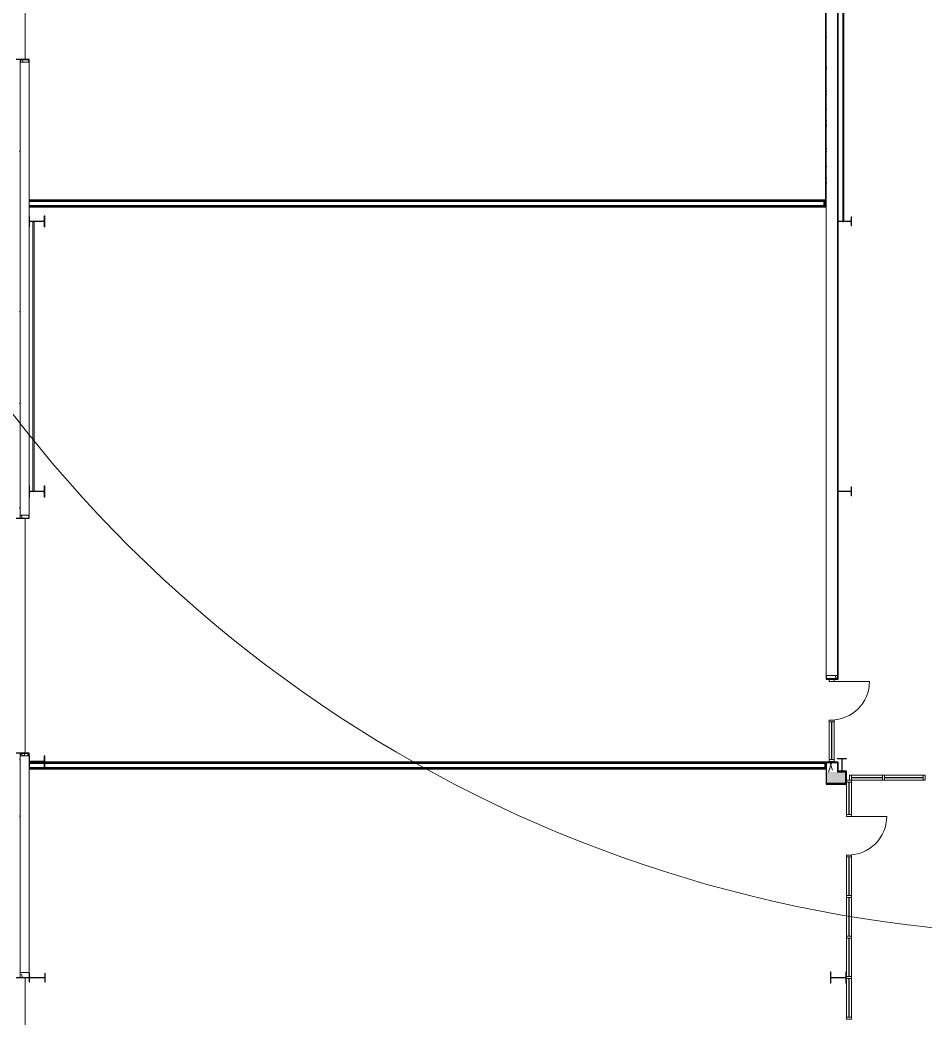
# Model space of a CAD drawing. Header units: inches. Extents: x 20001 to 27263, y -26025 to -18997.
# Drawn here: x 22062 to 22870, y -22579 to -21688 of the extents above; entities that cross this region are included whole.
import ezdxf

# ---------------------------------------------------------------- set-up
doc = ezdxf.new("R2010")
doc.units = ezdxf.units.IN
doc.header["$MEASUREMENT"] = 0
for name, color, linetype, lineweight in [('A-DOOR', 31, 'Continuous', 13), ('A-FLOR', 192, 'Continuous', 13), ('A-GLAZ-CURT', 52, 'Continuous', 13), ('A-GLAZ-CWMG', 51, 'Continuous', 13), ('A-WALL', 113, 'Continuous', 13), ('A-WALL-PATT', 111, 'Continuous', 25), ('G-ANNO-TEXT', 231, 'Continuous', 9), ('I-WALL', 2, 'Continuous', 13), ('L-SITE-WALL', 31, 'Continuous', 13), ('S-BEAM', 12, 'Continuous', 13), ('S-COLS', 52, 'Continuous', 13)]:
    doc.layers.add(name, color=color, linetype=linetype, lineweight=lineweight)
pattern_1 = [(45, (0, 0), (-25.342707, 25.342707), []), (45, (0, 38.4), (-25.342707, 25.342707), [])]
pattern_2 = [(161.57, (1.28, 1.28), (-10.24040374, -0.00056827), [0, -72.858, 8.09, 0]), (18.43, (-1.28, 1.28), (-10.24040374, 0.00056827), [0, -72.858, 8.09, 0]), (108.43, (1.28, 1.28), (5.1184649, -25.6019259), [24.282, -56.666]), (71.57, (-1.28, 1.28), (5.1184649, 25.6019259), [24.282, -56.666])]
pattern_3 = [(0, (0, 0), (40.96, 10.24), [3.379, -27.341, 3.379, -27.341, -163.84]), (0, (0, 0), (40.96, 10.24), [-61.44, 3.379, -58.061, 3.379, -27.341, -71.68]), (0, (0, 0), (40.96, 10.24), [-153.6, 3.379, -17.101, 3.379, -47.821]), (120, (15.36, 5.12), (-29.3481, 30.3524005), [3.379, -27.341, 3.379, -27.341, -163.84]), (120, (15.36, 5.12), (-29.3481, 30.3524005), [-61.44, 3.379, -58.061, 3.379, -27.341, -71.68]), (120, (15.36, 5.12), (-29.3481, 30.3524005), [-153.6, 3.379, -17.101, 3.379, -47.821]), (240, (20.48, 25.6), (-11.6119, -40.5924005), [3.379, -27.341, 3.379, -27.341, -163.84]), (240, (20.48, 25.6), (-11.6119, -40.5924005), [-61.44, 3.379, -58.061, 3.379, -27.341, -71.68]), (240, (20.48, 25.6), (-11.6119, -40.5924005), [-153.6, 3.379, -17.101, 3.379, -47.821])]
pattern_4 = [(0, (0, 0), (81.92, 20.48), [3.379, -58.061, 3.379, -58.061, -327.68]), (0, (0, 0), (81.92, 20.48), [-122.88, 3.379, -119.501, 3.379, -58.061, -143.36]), (0, (0, 0), (81.92, 20.48), [-307.2, 3.379, -37.581, 3.379, -99.021]), (120, (30.72, 10.24), (-58.6962, 60.704801), [3.379, -58.061, 3.379, -58.061, -327.68]), (120, (30.72, 10.24), (-58.6962, 60.704801), [-122.88, 3.379, -119.501, 3.379, -58.061, -143.36]), (120, (30.72, 10.24), (-58.6962, 60.704801), [-307.2, 3.379, -37.581, 3.379, -99.021]), (240, (40.96, 51.2), (-23.2238, -81.184801), [3.379, -58.061, 3.379, -58.061, -327.68]), (240, (40.96, 51.2), (-23.2238, -81.184801), [-122.88, 3.379, -119.501, 3.379, -58.061, -143.36]), (240, (40.96, 51.2), (-23.2238, -81.184801), [-307.2, 3.379, -37.581, 3.379, -99.021])]

# ---------------------------------------------------------------- blocks, each defined once
blk = doc.blocks.new('Struct_Xcel_Sports Complex_rvt-1-Site Plan - Phase 1')
at = {"layer": 'A-FLOR', "color": 7}
for p, q in [((22066.14, -21722.93), (22066.14, -21649.18)), ((22066.14, -22342.74), (22066.14, -22132.8)), ((22066.14, -22613.05), (22066.14, -22542.93))]:
    blk.add_line(p, q, dxfattribs=at)
at = {"layer": 'L-SITE-WALL', "color": 7}
for p, q in [((22066.14, -21649.18), (22066.14, -21722.93)), ((22066.14, -22132.8), (22066.14, -22342.74)), ((22066.14, -22542.93), (22066.14, -22613.05))]:
    blk.add_line(p, q, dxfattribs=at)
blk = doc.blocks.new('Girt_C - 8_D-1836742-Site Plan - Phase 1')
at = {"layer": 'S-BEAM'}
for p, q in [((22061.64, -22345.08), (22061.64, -22538.55)), ((22061.64, -22345.08), (22061.83, -22345.08)), ((22061.83, -22345.08), (22069.45, -22345.08)), ((22069.45, -22345.08), (22069.64, -22345.08)), ((22069.64, -22538.55), (22069.64, -22345.08)), ((22061.83, -22538.55), (22061.64, -22538.55)), ((22069.45, -22538.55), (22061.83, -22538.55)), ((22069.64, -22538.55), (22069.45, -22538.55))]:
    blk.add_line(p, q, dxfattribs=at)
blk = doc.blocks.new('W-Wide Flange-Column - B4_F-1389255-Site Plan - Phase 1')
at = {"layer": 'S-COLS', "lineweight": 9}
h = blk.add_hatch(dxfattribs=at)
h.set_pattern_fill('FP_14', color=256, style=0, pattern_type=2)
h.set_pattern_definition([(135, (-22543.053, -22076.89), (-25.342707, -25.342707), []), (135, (-22581.453, -22076.89), (-25.342707, -25.342707), [])])
h.paths.add_polyline_path([(4, 6.82), (4, 7.25), (-4, 7.25), (-4, 6.82), (-0.84, 6.82), (-0.35, 6.61), (-0.14, 6.12), (-0.14, -6.12), (-0.35, -6.61), (-0.84, -6.82), (-4, -6.82), (-4, -7.25), (4, -7.25), (4, -6.82), (0.84, -6.82), (0.35, -6.61), (0.14, -6.12), (0.14, 6.12), (0.35, 6.61), (0.84, 6.82)], flags=0)
at = {"layer": 'S-COLS', "lineweight": 15}
for p, q in [((4, 7.25), (-4, 7.25)), ((-4, 7.25), (-4, 6.82)), ((-4, 6.82), (-0.84, 6.82)), ((-0.14, 6.12), (-0.14, -6.12)), ((0.14, -6.12), (0.14, 6.12)), ((0.84, 6.82), (4, 6.82)), ((4, 6.82), (4, 7.25)), ((-0.84, -6.82), (-4, -6.82)), ((-4, -6.82), (-4, -7.25)), ((-4, -7.25), (4, -7.25)), ((4, -6.82), (0.84, -6.82)), ((4, -7.25), (4, -6.82))]:
    blk.add_line(p, q, dxfattribs=at)
for centre, start, end in [((-0.84, 6.12), 0, 90), ((0.84, 6.12), 90, 180), ((-0.84, -6.12), 270, 0), ((0.84, -6.12), 180, 270)]:
    blk.add_arc(centre, 0.691, start, end, dxfattribs=at)
blk = doc.blocks.new('Girt_C - 10_D-1835924-Site Plan - Phase 1')
at = {"layer": 'S-BEAM'}
for p, q in [((22781.39, -21606.69), (22781.39, -22273.16)), ((22781.39, -21606.69), (22781.58, -21606.69)), ((22781.58, -21606.69), (22791.2, -21606.69)), ((22791.2, -21606.69), (22791.39, -21606.69)), ((22791.39, -22273.16), (22791.39, -21606.69)), ((22781.58, -22273.16), (22781.39, -22273.16)), ((22791.2, -22273.16), (22781.58, -22273.16)), ((22791.39, -22273.16), (22791.2, -22273.16))]:
    blk.add_line(p, q, dxfattribs=at)
blk = doc.blocks.new('System Panel - Interior Glazing-1220293-Site Plan - Phase 1')
at = {"layer": 'A-GLAZ-CURT', "lineweight": 9}
for p, q in [((17.21875, -0.5625), (-17.21875, -0.5625)), ((-17.21875, -0.5625), (-17.21875, -0.9375)), ((-17.21875, -0.9375), (17.21875, -0.9375)), ((17.21875, -0.9375), (17.21875, -0.5625))]:
    blk.add_line(p, q, dxfattribs=at)
blk = doc.blocks.new('System Panel - Interior Glazing-1316041-Site Plan - Phase 1')
at = {"layer": 'A-GLAZ-CURT', "lineweight": 9}
for p, q in [((13.84375, -0.5625), (-13.84375, -0.5625)), ((-13.84375, -0.5625), (-13.84375, -0.9375)), ((-13.84375, -0.9375), (13.84375, -0.9375)), ((13.84375, -0.9375), (13.84375, -0.5625))]:
    blk.add_line(p, q, dxfattribs=at)
blk = doc.blocks.new('Rectangular Mullion - Interior 1_75_ x 4_5_-1179494-Site Plan - Phase 1')
at = {"layer": 'A-GLAZ-CWMG'}
for p, q in [((24570.45, -22362.3), (24604.89, -22362.3)), ((24570.45, -22366.8), (24604.89, -22366.8))]:
    blk.add_line(p, q, dxfattribs=at)
blk = doc.blocks.new('Rectangular Mullion - Interior 1_75_ x 4_5_-1316040-Site Plan - Phase 1')
at = {"layer": 'A-GLAZ-CWMG'}
for p, q in [((22804.02, -22362.3), (22831.7, -22362.3)), ((22804.02, -22366.8), (22831.7, -22366.8))]:
    blk.add_line(p, q, dxfattribs=at)
blk = doc.blocks.new('Rectangular Mullion - Interior 1_75_ x 4_5_-1220297-Site Plan - Phase 1')
at = {"layer": 'A-GLAZ-CWMG'}
for p, q in [((-1.75, 3), (0, 3)), ((-1.75, -1.5), (-1.75, 3)), ((0, 3), (0, -1.5)), ((0, -1.5), (-1.75, -1.5))]:
    blk.add_line(p, q, dxfattribs=at)
blk = doc.blocks.new('Rectangular Mullion - Interior 1_75_ x 4_5_-1220290-Site Plan - Phase 1')
at = {"layer": 'A-GLAZ-CWMG'}
for p, q in [((-0.875, 3), (0.875, 3)), ((-0.875, -1.5), (-0.875, 3)), ((0.875, 3), (0.875, -1.5)), ((0.875, -1.5), (-0.875, -1.5))]:
    blk.add_line(p, q, dxfattribs=at)
blk = doc.blocks.new('System Panel - Interior Glazing-1220302-Site Plan - Phase 1')
at = {"layer": 'A-GLAZ-CURT', "lineweight": 9}
for p, q in [((16.71875, -0.5625), (-16.71875, -0.5625)), ((-16.71875, -0.5625), (-16.71875, -0.9375)), ((-16.71875, -0.9375), (16.71875, -0.9375)), ((16.71875, -0.9375), (16.71875, -0.5625))]:
    blk.add_line(p, q, dxfattribs=at)
blk = doc.blocks.new('Door_Single_Storefront - one-1371407-Site Plan - Phase 1')
at = {"layer": 'A-DOOR'}
blk.add_line((-17.21875, 34.4375), (-17.21875, 0), dxfattribs=at)
blk.add_arc((-17.21875, 0), 34.4375, 360, 90, dxfattribs=at)
blk = doc.blocks.new('Rectangular Mullion - Interior 1_75_ x 4_5_-1305250-Site Plan - Phase 1')
at = {"layer": 'A-GLAZ-CWMG'}
for p, q in [((22784.14, -22314.74), (22784.14, -22348.18)), ((22788.64, -22314.74), (22788.64, -22348.18))]:
    blk.add_line(p, q, dxfattribs=at)
blk = doc.blocks.new('Rectangular Mullion - Interior 1_75_ x 4_5_-1220298-Site Plan - Phase 1')
at = {"layer": 'A-GLAZ-CWMG'}
for p, q in [((0, 3), (-1.75, 3)), ((-1.75, 3), (-1.75, -1.5)), ((0, -1.5), (0, 3)), ((-1.75, -1.5), (0, -1.5))]:
    blk.add_line(p, q, dxfattribs=at)
blk = doc.blocks.new('System Panel - Interior Glazing-1316223-Site Plan - Phase 1')
at = {"layer": 'A-GLAZ-CURT', "lineweight": 9}
for p, q in [((14.4375, 0.9375), (-14.4375, 0.9375)), ((-14.4375, 0.9375), (-14.4375, 0.5625)), ((-14.4375, 0.5625), (14.4375, 0.5625)), ((14.4375, 0.5625), (14.4375, 0.9375))]:
    blk.add_line(p, q, dxfattribs=at)
blk = doc.blocks.new('Rectangular Mullion - Interior 1_75_ x 4_5_-1316220-Site Plan - Phase 1')
at = {"layer": 'A-GLAZ-CWMG'}
for p, q in [((22799.52, -22397.43), (22799.52, -22368.55)), ((22804.02, -22397.43), (22804.02, -22368.55))]:
    blk.add_line(p, q, dxfattribs=at)
blk = doc.blocks.new('Rectangular Mullion - Interior 1_75_ x 4_5_-1220308-Site Plan - Phase 1')
at = {"layer": 'A-GLAZ-CWMG'}
for p, q in [((0, 1.5), (-1.75, 1.5)), ((-1.75, 1.5), (-1.75, -3)), ((0, -3), (0, 1.5)), ((-1.75, -3), (0, -3))]:
    blk.add_line(p, q, dxfattribs=at)
blk = doc.blocks.new('Round Bar - 1_-1251515-Site Plan - Phase 1')
at = {"layer": 'S-BEAM'}
for p, q in [((22796.27, -21748.18), (22796.27, -21867.56)), ((22797.27, -21867.56), (22797.27, -21748.18))]:
    blk.add_line(p, q, dxfattribs=at)
for start_param, end_param in [(0, 3.141593), (3.141593, 6.283185)]:
    blk.add_ellipse((22796.77, -21867.56), major_axis=(0.5, 0), ratio=0.829527, start_param=start_param, end_param=end_param, dxfattribs=at)
blk = doc.blocks.new('Round Bar - 1_-1251605-Site Plan - Phase 1')
at = {"layer": 'S-BEAM'}
for p, q in [((22796.27, -21626.3), (22796.27, -21749.02)), ((22797.27, -21749.02), (22797.27, -21626.3))]:
    blk.add_line(p, q, dxfattribs=at)
for start_param, end_param in [(0, 3.141593), (3.141593, 6.283185)]:
    blk.add_ellipse((22796.77, -21626.3), major_axis=(0.5, 0), ratio=0.836579, start_param=start_param, end_param=end_param, dxfattribs=at)
blk = doc.blocks.new('Round Bar - 1_-1267021-Site Plan - Phase 1')
at = {"layer": 'S-BEAM'}
for p, q in [((22073.14, -21867.69), (22073.14, -21988.86)), ((22074.14, -21988.86), (22074.14, -21867.69))]:
    blk.add_line(p, q, dxfattribs=at)
for centre, start_param, end_param in [((22073.64, -21867.69), 0, 3.141593), ((22073.64, -21867.69), 3.141593, 6.283185), ((22073.64, -22108.84), 3.926991, 5.497787)]:
    blk.add_ellipse(centre, major_axis=(0.5, 0), ratio=0.507473, start_param=start_param, end_param=end_param, dxfattribs=at)
blk = doc.blocks.new('Round Bar - 1_-1267063-Site Plan - Phase 1')
at = {"layer": 'S-BEAM'}
for p, q in [((22073.14, -21987.63), (22073.14, -22108.8)), ((22074.14, -22108.8), (22074.14, -21987.63))]:
    blk.add_line(p, q, dxfattribs=at)
for start_param, end_param in [(0, 3.141593), (3.141593, 6.283185)]:
    blk.add_ellipse((22073.64, -22108.8), major_axis=(0.5, 0), ratio=0.507473, start_param=start_param, end_param=end_param, dxfattribs=at)
blk = doc.blocks.new('System Panel - Interior Glazing-1220306-Site Plan - Phase 1')
at = {"layer": 'A-GLAZ-CURT', "lineweight": 9}
for p, q in [((17.21875, 0.9375), (-17.21875, 0.9375)), ((-17.21875, 0.9375), (-17.21875, 0.5625)), ((-17.21875, 0.5625), (17.21875, 0.5625)), ((17.21875, 0.5625), (17.21875, 0.9375))]:
    blk.add_line(p, q, dxfattribs=at)
blk = doc.blocks.new('Rectangular Mullion - Interior 1_75_ x 4_5_-1314717-Site Plan - Phase 1')
at = {"layer": 'A-GLAZ-CWMG'}
for p, q in [((22799.52, -22542.18), (22799.52, -22507.74)), ((22804.02, -22542.18), (22804.02, -22507.74))]:
    blk.add_line(p, q, dxfattribs=at)
blk = doc.blocks.new('Rectangular Mullion - Interior 1_75_ x 4_5_-1314720-Site Plan - Phase 1')
at = {"layer": 'A-GLAZ-CWMG'}
for p, q in [((-0.875, 1.5), (0.875, 1.5)), ((-0.875, -3), (-0.875, 1.5)), ((0.875, 1.5), (0.875, -3)), ((0.875, -3), (-0.875, -3))]:
    blk.add_line(p, q, dxfattribs=at)
blk = doc.blocks.new('Door_Single_Storefront - one-1371409-Site Plan - Phase 1')
at = {"layer": 'A-DOOR'}
blk.add_line((-17.21875, 34.4375), (-17.21875, 0), dxfattribs=at)
blk.add_arc((-17.21875, 0), 34.4375, 360, 90, dxfattribs=at)
blk = doc.blocks.new('Rectangular Mullion - Interior 1_75_ x 4_5_-1315442-Site Plan - Phase 1')
at = {"layer": 'A-GLAZ-CWMG'}
for p, q in [((22799.52, -22469.8), (22799.52, -22435.37)), ((22804.02, -22469.8), (22804.02, -22435.37))]:
    blk.add_line(p, q, dxfattribs=at)
blk = doc.blocks.new('Girt_C - 8_D-1836715-Site Plan - Phase 1')
at = {"layer": 'S-BEAM'}
for p, q in [((22061.64, -21725.27), (22061.64, -22129.96)), ((22061.64, -21725.27), (22061.83, -21725.27)), ((22061.83, -21725.27), (22069.45, -21725.27)), ((22069.45, -21725.27), (22069.64, -21725.27)), ((22069.64, -22129.96), (22069.64, -21725.27)), ((22061.83, -22129.96), (22061.64, -22129.96)), ((22069.45, -22129.96), (22061.83, -22129.96)), ((22069.64, -22129.96), (22069.45, -22129.96))]:
    blk.add_line(p, q, dxfattribs=at)

msp = doc.modelspace()

# ---------------------------------------------------------------- hatches: boundary and pattern name
at = {"layer": 'A-WALL-PATT', "lineweight": 9}
h = msp.add_hatch(dxfattribs=at)
h.set_pattern_fill('FP_10', color=256, style=0, pattern_type=2)
h.set_pattern_definition(pattern_2)
h.paths.add_polyline_path([(22781.3902, -21850.8028), (22781.4996, -21606.6928), (22791.3892, -21606.6928), (22791.2809, -21604.6698), (22781.3892, -21604.6698), (22781.3892, -21850.8028)], flags=0)
h = msp.add_hatch(dxfattribs=at)
h.set_pattern_fill('FP_12', color=256, style=0, pattern_type=2)
h.set_pattern_definition(pattern_3)
h.paths.add_polyline_path([(22061.1402, -22132.8028), (22061.6402, -22132.8028), (22061.6402, -21722.9278), (22061.1402, -21722.9278), (22061.1402, -22130.7021)], flags=0)
h = msp.add_hatch(dxfattribs=at)
h.set_pattern_fill('FP_10', color=256, style=0, pattern_type=2)
h.set_pattern_definition(pattern_2)
h.paths.add_polyline_path([(22069.6402, -22132.8028), (22069.5309, -22129.9628), (22061.6402, -22129.9628), (22061.6402, -22132.8028)], flags=0)
h.paths.add_polyline_path([(22061.6402, -21725.2678), (22069.6402, -21725.2678), (22069.5309, -21722.9278), (22061.6402, -21722.9278)], flags=0)
h = msp.add_hatch(dxfattribs=at)
h.set_pattern_fill('FP_9', color=256, style=0, pattern_type=2)
h.set_pattern_definition(pattern_4)
h.paths.add_polyline_path([(22780.0142, -21849.1778), (22780.6392, -21849.1778), (22780.6392, -21848.5528), (22069.6402, -21848.5528), (22069.6402, -21849.1778), (22779.2784, -21849.1778)], flags=0)
h = msp.add_hatch(dxfattribs=at)
h.set_pattern_fill('FP_9', color=256, style=0, pattern_type=2)
h.set_pattern_definition(pattern_4)
h.paths.add_polyline_path([(22752.5557, -21854.5528), (22780.6392, -21854.5528), (22780.6392, -21849.1778), (22780.0142, -21849.1778), (22780.0142, -21853.9278), (22069.6402, -21853.9278), (22069.6402, -21854.5528), (22645.6651, -21854.5528)], flags=0)
h = msp.add_hatch(dxfattribs=at)
h.set_pattern_fill('FP_9', color=256, style=0, pattern_type=2)
h.set_pattern_definition(pattern_4)
h.paths.add_polyline_path([(22779.3892, -21849.8028), (22780.0142, -21849.8028), (22780.0142, -21849.1778), (22069.6402, -21849.1778), (22069.6402, -21849.8028), (22779.2784, -21849.8028)], flags=0)
h = msp.add_hatch(dxfattribs=at)
h.set_pattern_fill('FP_9', color=256, style=0, pattern_type=2)
h.set_pattern_definition(pattern_4)
h.paths.add_polyline_path([(22752.5557, -21853.9278), (22780.0142, -21853.9278), (22780.0142, -21849.8028), (22779.3892, -21849.8028), (22779.2784, -21853.3028), (22069.6402, -21853.3028), (22069.6402, -21853.9278), (22645.6651, -21853.9278)], flags=0)
h = msp.add_hatch(dxfattribs=at)
h.set_pattern_fill('FP_10', color=256, style=0, pattern_type=2)
h.set_pattern_definition(pattern_2)
h.paths.add_polyline_path([(22791.3892, -22359.5528), (22791.3892, -22351.3028), (22781.3892, -22351.3028), (22781.3892, -22359.5528)], flags=0)
h.paths.add_polyline_path([(22781.4996, -22275.8028), (22791.3892, -22275.8028), (22791.2809, -22273.1628), (22781.3902, -22273.1628), (22781.484, -22275.8028)], flags=0)
h = msp.add_hatch(dxfattribs=at)
h.set_pattern_fill('FP_12', color=256, style=0, pattern_type=2)
h.set_pattern_definition(pattern_3)
h.paths.add_polyline_path([(22061.1402, -22542.9278), (22061.6402, -22542.9278), (22061.6402, -22342.7403), (22061.1402, -22342.7403), (22061.1402, -22538.5528)], flags=0)
h = msp.add_hatch(dxfattribs=at)
h.set_pattern_fill('FP_10', color=256, style=0, pattern_type=2)
h.set_pattern_definition(pattern_2)
h.paths.add_polyline_path([(22069.6145, -22542.9278), (22069.6402, -22542.9278), (22069.5309, -22538.5528), (22061.6402, -22538.5528), (22061.6402, -22542.9278), (22069.5465, -22542.9278)], flags=0)
h.paths.add_polyline_path([(22061.6402, -22345.0803), (22069.6402, -22345.0803), (22069.5309, -22342.7403), (22061.6402, -22342.7403)], flags=0)
h = msp.add_hatch(dxfattribs=at)
h.set_pattern_fill('FP_9', color=256, style=0, pattern_type=2)
h.set_pattern_definition(pattern_4)
h.paths.add_polyline_path([(22780.7642, -22351.1778), (22781.3892, -22351.1778), (22781.3892, -22350.5528), (22069.6402, -22350.5528), (22069.6402, -22351.1778), (22779.2784, -22351.1778)], flags=0)
h = msp.add_hatch(dxfattribs=at)
h.set_pattern_fill('FP_9', color=256, style=0, pattern_type=2)
h.set_pattern_definition(pattern_4)
h.paths.add_polyline_path([(22752.5557, -22356.5528), (22781.3892, -22356.5528), (22781.3892, -22351.1778), (22780.7642, -22351.1778), (22780.7642, -22355.9278), (22069.6402, -22355.9278), (22069.6402, -22356.5528), (22645.6651, -22356.5528)], flags=0)
h = msp.add_hatch(dxfattribs=at)
h.set_pattern_fill('FP_9', color=256, style=0, pattern_type=2)
h.set_pattern_definition(pattern_4)
h.paths.add_polyline_path([(22780.1392, -22351.8028), (22780.7642, -22351.8028), (22780.7642, -22351.1778), (22069.6402, -22351.1778), (22069.6402, -22351.8028), (22779.2784, -22351.8028)], flags=0)
h = msp.add_hatch(dxfattribs=at)
h.set_pattern_fill('FP_9', color=256, style=0, pattern_type=2)
h.set_pattern_definition(pattern_4)
h.paths.add_polyline_path([(22752.5557, -22355.9278), (22780.7642, -22355.9278), (22780.7642, -22351.8028), (22780.1392, -22351.8028), (22780.1392, -22355.3028), (22069.6402, -22355.3028), (22069.6402, -22355.9278), (22645.6651, -22355.9278)], flags=0)
h = msp.add_hatch(dxfattribs=at)
h.set_pattern_fill('FP_10', color=256, style=0, pattern_type=2)
h.set_pattern_definition(pattern_2)
h.paths.add_polyline_path([(25737.1252, -22369.5528), (25738.7652, -22369.4434), (25738.7652, -22359.5528), (25737.1252, -22359.6622), (25737.1252, -22369.5277)], flags=0)
h.paths.add_polyline_path([(25565.1552, -22369.5528), (25565.1552, -22359.5528), (25563.5152, -22359.6622), (25563.5152, -22369.5528)], flags=0)
h.paths.add_polyline_path([(25481.5152, -22369.5528), (25481.5152, -22359.5528), (25479.8752, -22359.6622), (25479.8752, -22369.5528)], flags=0)
h.paths.add_polyline_path([(25161.5152, -22369.5528), (25163.1552, -22369.4434), (25163.1552, -22359.5528), (25161.5152, -22359.6622), (25161.5152, -22369.5277)], flags=0)
h.paths.add_polyline_path([(25116.3752, -22369.5528), (25118.0152, -22369.4434), (25118.0152, -22359.5528), (25116.3752, -22359.6622), (25116.3752, -22369.5277)], flags=0)
h.paths.add_polyline_path([(24921.9052, -22369.5528), (24921.9052, -22359.5528), (24920.2652, -22359.6622), (24920.2652, -22369.5528)], flags=0)
h.paths.add_polyline_path([(24840.5002, -22369.5528), (24842.1402, -22369.4434), (24842.1402, -22359.5528), (24840.5002, -22359.6622), (24840.5002, -22369.5277)], flags=0)
h.paths.add_polyline_path([(24630.7652, -22369.5528), (24632.4052, -22369.4434), (24632.4052, -22359.5528), (24630.7652, -22359.6622), (24630.7652, -22369.5277)], flags=0)
h.paths.add_polyline_path([(22781.3892, -22369.5528), (22798.6402, -22369.5528), (22798.6402, -22359.5528), (22781.3892, -22359.5528)], flags=0)
at = {"layer": 'S-COLS', "lineweight": 9}
h = msp.add_hatch(dxfattribs=at)
h.set_pattern_fill('FP_8', color=256, style=0, pattern_type=2)
h.set_pattern_definition(pattern_1)
h.paths.add_polyline_path([(22061.6402, -21725.2678), (22061.916, -21725.1536), (22062.0302, -21724.8778), (22062.2911, -21723.2308), (22068.9894, -21723.2308), (22069.3645, -21725.1536), (22069.6402, -21725.2678), (22069.6402, -21722.9278), (22061.6402, -21722.9278)], flags=0)
h = msp.add_hatch(dxfattribs=at)
h.set_pattern_fill('FP_8', color=256, style=0, pattern_type=2)
h.set_pattern_definition(pattern_1)
h.paths.add_polyline_path([(22070.0738, -21872.5528), (22070.0738, -21868.3887), (22070.2763, -21867.8998), (22070.7652, -21867.6973), (22073.2867, -21867.6192), (22073.6402, -21867.4398), (22073.9938, -21867.6179), (22074.111, -21867.6973), (22082.5152, -21867.6973), (22083.0041, -21867.8998), (22083.2066, -21868.3887), (22083.2066, -21872.5528), (22083.6402, -21872.5528), (22083.6402, -21862.5528), (22083.2066, -21862.5528), (22083.2066, -21866.7169), (22083.0041, -21867.2058), (22082.5152, -21867.4083), (22070.7652, -21867.4083), (22070.2763, -21867.2058), (22070.0738, -21866.7169), (22070.0738, -21862.5528), (22069.6402, -21862.5528), (22069.6402, -21872.5528)], flags=0)
h = msp.add_hatch(dxfattribs=at)
h.set_pattern_fill('FP_8', color=256, style=0, pattern_type=2)
h.set_pattern_definition(pattern_1)
h.paths.add_polyline_path([(22791.3902, -21871.5528), (22791.8238, -21871.5528), (22791.8238, -21868.3887), (22792.0263, -21867.8998), (22792.5152, -21867.6973), (22796.2788, -21867.5875), (22796.0818, -21867.4083), (22792.5152, -21867.4083), (22792.0263, -21867.2058), (22791.8238, -21866.7169), (22791.8238, -21863.5528), (22791.3902, -21863.5528)], flags=0)
h.paths.add_polyline_path([(22803.7066, -21871.5528), (22804.1402, -21871.5528), (22804.1402, -21863.5528), (22803.7066, -21863.5528), (22803.7066, -21866.7169), (22803.5041, -21867.2058), (22803.0152, -21867.4083), (22797.2652, -21867.4871), (22797.2652, -21867.6973), (22803.0152, -21867.6973), (22803.5041, -21867.8998), (22803.7066, -21868.3887)], flags=0)
h = msp.add_hatch(dxfattribs=at)
h.set_pattern_fill('FP_8', color=256, style=0, pattern_type=2)
h.set_pattern_definition(pattern_1)
h.paths.add_polyline_path([(22804.1402, -22112.8028), (22804.1402, -22104.8028), (22803.7066, -22104.8028), (22803.7066, -22107.9669), (22803.5041, -22108.4558), (22803.0152, -22108.6583), (22792.5152, -22108.6583), (22792.0263, -22108.4558), (22791.8238, -22107.9669), (22791.8238, -22104.8028), (22791.3902, -22104.8028), (22791.3902, -22112.8028), (22791.8238, -22112.8028), (22791.8238, -22109.6387), (22792.0263, -22109.1498), (22792.5152, -22108.9473), (22803.0152, -22108.9473), (22803.5041, -22109.1498), (22803.7066, -22109.6387), (22803.7066, -22112.8028)], flags=0)
h = msp.add_hatch(dxfattribs=at)
h.set_pattern_fill('FP_8', color=256, style=0, pattern_type=2)
h.set_pattern_definition(pattern_1)
h.paths.add_polyline_path([(22061.6402, -22345.0803), (22061.916, -22344.9661), (22062.0302, -22344.6903), (22062.2911, -22343.0433), (22068.9894, -22343.0433), (22069.3645, -22344.9661), (22069.6402, -22345.0803), (22069.6402, -22342.7403), (22061.6402, -22342.7403)], flags=0)
h = msp.add_hatch(dxfattribs=at)
h.set_pattern_fill('FP_8', color=256, style=0, pattern_type=2)
h.set_pattern_definition(pattern_1)
h.paths.add_polyline_path([(22785.1402, -22548.0528), (22785.5738, -22548.0528), (22785.5738, -22543.8887), (22785.7763, -22543.3998), (22786.2652, -22543.1973), (22798.2652, -22543.1973), (22798.7541, -22543.3998), (22798.9566, -22543.8887), (22798.9566, -22548.0528), (22799.3902, -22548.0528), (22799.3902, -22538.0528), (22798.9566, -22538.0528), (22798.9566, -22542.2169), (22798.7541, -22542.7058), (22798.2652, -22542.9083), (22786.2652, -22542.9083), (22785.7763, -22542.7058), (22785.5738, -22542.2169), (22785.5738, -22538.0528), (22785.1402, -22538.0528)], flags=0)

# ---------------------------------------------------------------- linework, layer by layer
at = {"layer": 'A-WALL', "lineweight": 25}
for p, q in [((22069.6402, -21722.9278), (22058.3277, -21722.9278)), ((22069.6402, -21725.2678), (22069.6402, -21722.9278)), ((22069.6402, -22132.8028), (22069.6402, -22129.9628)), ((22058.3277, -22132.8028), (22069.6402, -22132.8028)), ((22069.6402, -22342.7403), (22058.3277, -22342.7403)), ((22069.6402, -22345.0803), (22069.6402, -22342.7403)), ((22069.6402, -22539.0528), (22069.6402, -22538.5528)), ((22058.3277, -22542.9278), (22069.6402, -22542.9278))]:
    msp.add_line(p, q, dxfattribs=at)
at = {"layer": 'A-WALL', "lineweight": 9}
for p, q in [((22061.6402, -21722.9278), (22061.6402, -21725.2678)), ((22069.6402, -21849.1778), (22780.0142, -21849.1778)), ((22069.6402, -21849.8028), (22779.3892, -21849.8028)), ((22069.6402, -21853.3028), (22779.3892, -21853.3028)), ((22779.3892, -21849.8028), (22779.3892, -21853.3028)), ((22780.0142, -21849.1778), (22780.0142, -21853.9278)), ((22069.6402, -21853.9278), (22780.0142, -21853.9278)), ((22061.6402, -22129.9628), (22061.6402, -22132.8028)), ((22781.3892, -22275.8028), (22791.3892, -22275.8028)), ((22791.3892, -22273.1628), (22791.3892, -22275.8028)), ((22061.6402, -22342.7403), (22061.6402, -22345.0803)), ((22069.6402, -22351.1778), (22780.7642, -22351.1778)), ((22069.6402, -22351.8028), (22780.1392, -22351.8028)), ((22780.1392, -22355.3028), (22780.1392, -22351.8028)), ((22780.7642, -22355.9278), (22780.7642, -22351.1778)), ((22791.3892, -22351.3028), (22781.3892, -22351.3028)), ((22791.3892, -22351.3028), (22791.3892, -22359.5528)), ((22069.6402, -22355.3028), (22780.1392, -22355.3028)), ((22069.6402, -22355.9278), (22780.7642, -22355.9278)), ((22791.3892, -22359.5528), (22798.6402, -22359.5528)), ((22798.6402, -22369.5528), (22798.6402, -22359.5528)), ((22781.3892, -22369.5528), (22798.6402, -22369.5528)), ((22061.6402, -22538.5528), (22061.6402, -22542.9278))]:
    msp.add_line(p, q, dxfattribs=at)
at = {"layer": 'G-ANNO-TEXT', "color": 137}
msp.add_arc((22998.6069, -21315.2042), 1189.4678, 207.3865736, 270, dxfattribs=at)
at = {"layer": 'I-WALL', "lineweight": 25}
for p, q in [((22780.6392, -21603.9198), (22780.6392, -21851.5528)), ((22792.1392, -22276.5528), (22792.1392, -21603.9198)), ((22780.6392, -21848.5528), (22069.6402, -21848.5528)), ((22780.6392, -21854.5528), (22780.6392, -21848.5528)), ((22780.6392, -21851.5528), (22781.3892, -21851.5528)), ((22792.1392, -21851.5528), (22791.3892, -21851.5528)), ((22069.6402, -21854.5528), (22780.6392, -21854.5528)), ((22781.3892, -22273.1628), (22781.3892, -22276.5528)), ((22781.3892, -22276.5528), (22792.1392, -22276.5528)), ((22792.1392, -22350.5528), (22069.6402, -22350.5528)), ((22781.3892, -22350.5528), (22781.3892, -22370.3028)), ((22781.3892, -22356.5528), (22781.3892, -22350.5528)), ((22792.1392, -22358.8028), (22792.1392, -22350.5528)), ((22069.6402, -22356.5528), (22781.3892, -22356.5528)), ((22799.3902, -22358.8028), (22792.1392, -22358.8028)), ((22799.3902, -22370.3028), (22799.3902, -22358.8028)), ((22781.3892, -22370.3028), (22799.3902, -22370.3028))]:
    msp.add_line(p, q, dxfattribs=at)
at = {"layer": 'S-COLS', "lineweight": 15}
for p, q in [((22069.6402, -21722.9278), (22061.6402, -21722.9278)), ((22061.6402, -21722.9278), (22061.6402, -21725.2678)), ((22062.0302, -21724.8778), (22062.2911, -21723.2308)), ((22062.2911, -21723.2308), (22068.9894, -21723.2308)), ((22068.9894, -21723.2308), (22069.2502, -21724.8778)), ((22069.6402, -21725.2678), (22069.6402, -21722.9278)), ((22070.0738, -21862.5528), (22069.6402, -21862.5528)), ((22070.0738, -21866.7169), (22070.0738, -21862.5528)), ((22083.6402, -21862.5528), (22083.2066, -21862.5528)), ((22083.2066, -21862.5528), (22083.2066, -21866.7169)), ((22083.6402, -21872.5528), (22083.6402, -21862.5528)), ((22070.0738, -21872.5528), (22070.0738, -21868.3887)), ((22082.5152, -21867.4083), (22070.7652, -21867.4083)), ((22070.7652, -21867.6973), (22073.1434, -21867.6973)), ((22073.9938, -21867.6973), (22082.5152, -21867.6973)), ((22083.2066, -21868.3887), (22083.2066, -21872.5528)), ((22791.8238, -21863.5528), (22791.3902, -21863.5528)), ((22791.3902, -21871.5528), (22791.8238, -21871.5528)), ((22791.8238, -21866.7169), (22791.8238, -21863.5528)), ((22791.8238, -21871.5528), (22791.8238, -21868.3887)), ((22796.2652, -21867.4083), (22792.5152, -21867.4083)), ((22792.5152, -21867.6973), (22796.3336, -21867.6973)), ((22797.1968, -21867.6973), (22803.0152, -21867.6973)), ((22803.0152, -21867.4083), (22797.2652, -21867.4083)), ((22804.1402, -21863.5528), (22803.7066, -21863.5528)), ((22803.7066, -21863.5528), (22803.7066, -21866.7169)), ((22803.7066, -21868.3887), (22803.7066, -21871.5528)), ((22803.7066, -21871.5528), (22804.1402, -21871.5528)), ((22804.1402, -21871.5528), (22804.1402, -21863.5528)), ((22069.6402, -21872.5528), (22070.0738, -21872.5528)), ((22083.2066, -21872.5528), (22083.6402, -21872.5528)), ((22070.0738, -22103.8028), (22069.6402, -22103.8028)), ((22070.0738, -22107.9669), (22070.0738, -22103.8028)), ((22070.0738, -22113.8028), (22070.0738, -22109.6387)), ((22073.1402, -22108.6583), (22070.7652, -22108.6583)), ((22070.7652, -22108.9473), (22073.4384, -22108.9473)), ((22073.9938, -22108.9473), (22082.5152, -22108.9473)), ((22082.5152, -22108.6583), (22074.1402, -22108.6583)), ((22083.6402, -22103.8028), (22083.2066, -22103.8028)), ((22083.2066, -22103.8028), (22083.2066, -22107.9669)), ((22083.2066, -22109.6387), (22083.2066, -22113.8028)), ((22083.6402, -22113.8028), (22083.6402, -22103.8028)), ((22791.8238, -22104.8028), (22791.3902, -22104.8028)), ((22791.8238, -22107.9669), (22791.8238, -22104.8028)), ((22791.8238, -22112.8028), (22791.8238, -22109.6387)), ((22803.0152, -22108.6583), (22792.5152, -22108.6583)), ((22792.5152, -22108.9473), (22803.0152, -22108.9473)), ((22804.1402, -22104.8028), (22803.7066, -22104.8028)), ((22803.7066, -22104.8028), (22803.7066, -22107.9669)), ((22803.7066, -22109.6387), (22803.7066, -22112.8028)), ((22804.1402, -22112.8028), (22804.1402, -22104.8028)), ((22069.6402, -22113.8028), (22070.0738, -22113.8028)), ((22083.2066, -22113.8028), (22083.6402, -22113.8028)), ((22791.3902, -22112.8028), (22791.8238, -22112.8028)), ((22803.7066, -22112.8028), (22804.1402, -22112.8028)), ((22069.6402, -22342.7403), (22061.6402, -22342.7403)), ((22061.6402, -22342.7403), (22061.6402, -22345.0803)), ((22062.0302, -22344.6903), (22062.2911, -22343.0433)), ((22062.2911, -22343.0433), (22068.9894, -22343.0433)), ((22068.9894, -22343.0433), (22069.2502, -22344.6903)), ((22069.6402, -22345.0803), (22069.6402, -22342.7403)), ((22070.0738, -22345.0528), (22069.6402, -22345.0528)), ((22070.0738, -22349.2169), (22070.0738, -22345.0528)), ((22070.0738, -22355.0528), (22070.0738, -22350.8887)), ((22082.5152, -22349.9083), (22070.7652, -22349.9083)), ((22070.7652, -22350.1973), (22082.5152, -22350.1973)), ((22083.6402, -22345.0528), (22083.2066, -22345.0528)), ((22083.2066, -22345.0528), (22083.2066, -22349.2169)), ((22083.2066, -22350.8887), (22083.2066, -22355.0528)), ((22083.6402, -22355.0528), (22083.6402, -22345.0528)), ((22799.3902, -22347.3028), (22791.3902, -22347.3028)), ((22791.3902, -22347.3028), (22791.3902, -22347.7364)), ((22791.3902, -22347.7364), (22794.5543, -22347.7364)), ((22795.2457, -22348.4278), (22795.2457, -22358.4278)), ((22795.5348, -22358.4278), (22795.5348, -22348.4278)), ((22796.2262, -22347.7364), (22799.3902, -22347.7364)), ((22799.3902, -22347.7364), (22799.3902, -22347.3028)), ((22069.6402, -22355.0528), (22070.0738, -22355.0528)), ((22083.2066, -22355.0528), (22083.6402, -22355.0528)), ((22794.5543, -22359.1192), (22791.3902, -22359.1192)), ((22791.3902, -22359.1192), (22791.3902, -22359.5528)), ((22791.3902, -22359.5528), (22799.3902, -22359.5528)), ((22799.3902, -22359.1192), (22796.2262, -22359.1192)), ((22799.3902, -22359.5528), (22799.3902, -22359.1192)), ((22785.5738, -22538.0528), (22785.1402, -22538.0528)), ((22785.1402, -22538.0528), (22785.1402, -22548.0528)), ((22785.5738, -22542.2169), (22785.5738, -22538.0528)), ((22799.3902, -22538.0528), (22798.9566, -22538.0528)), ((22798.9566, -22538.0528), (22798.9566, -22542.2169)), ((22799.3902, -22548.0528), (22799.3902, -22538.0528)), ((22785.1402, -22548.0528), (22785.5738, -22548.0528)), ((22785.5738, -22548.0528), (22785.5738, -22543.8887)), ((22798.2652, -22542.9083), (22786.2652, -22542.9083)), ((22786.2652, -22543.1973), (22798.2652, -22543.1973)), ((22798.9566, -22543.8887), (22798.9566, -22548.0528)), ((22798.9566, -22548.0528), (22799.3902, -22548.0528))]:
    msp.add_line(p, q, dxfattribs=at)
for centre, radius, start, end in [((22061.6402, -21724.8778), 0.39, 270, 0), ((22069.6402, -21724.8778), 0.39, 180, 270), ((22070.7652, -21866.7169), 0.6914, 180, 270), ((22070.7652, -21868.3887), 0.6914, 90, 180), ((22082.5152, -21866.7169), 0.6914, 270, 0), ((22082.5152, -21868.3887), 0.6914, 0, 90), ((22792.5152, -21866.7169), 0.6914, 180, 270), ((22792.5152, -21868.3887), 0.6914, 90, 180), ((22803.0152, -21866.7169), 0.6914, 270, 0), ((22803.0152, -21868.3887), 0.6914, 0, 90), ((22070.7652, -22107.9669), 0.6914, 180, 270), ((22070.7652, -22109.6387), 0.6914, 90, 180), ((22082.5152, -22107.9669), 0.6914, 270, 0), ((22082.5152, -22109.6387), 0.6914, 0, 90), ((22792.5152, -22107.9669), 0.6914, 180, 270), ((22792.5152, -22109.6387), 0.6914, 90, 180), ((22803.0152, -22107.9669), 0.6914, 270, 0), ((22803.0152, -22109.6387), 0.6914, 0, 90), ((22061.6402, -22344.6903), 0.39, 270, 0), ((22069.6402, -22344.6903), 0.39, 180, 270), ((22070.7652, -22349.2169), 0.6914, 180, 270), ((22070.7652, -22350.8887), 0.6914, 90, 180), ((22082.5152, -22349.2169), 0.6914, 270, 0), ((22082.5152, -22350.8887), 0.6914, 0, 90), ((22794.5543, -22348.4278), 0.6914, 0, 90), ((22796.2262, -22348.4278), 0.6914, 90, 180), ((22794.5543, -22358.4278), 0.6914, 270, 0), ((22796.2262, -22358.4278), 0.6914, 180, 270), ((22786.2652, -22542.2169), 0.6914, 180, 270), ((22786.2652, -22543.8887), 0.6914, 90, 180), ((22798.2652, -22542.2169), 0.6914, 270, 0), ((22798.2652, -22543.8887), 0.6914, 0, 90)]:
    msp.add_arc(centre, radius, start, end, dxfattribs=at)

# ---------------------------------------------------------------- block references
at = {"lineweight": 5}
msp.add_blockref('Struct_Xcel_Sports Complex_rvt-1-Site Plan - Phase 1', (0, 0), dxfattribs=at)
at = {"layer": 'A-DOOR'}
for name, p, rotation in [('Door_Single_Storefront - one-1371407-Site Plan - Phase 1', (22785.6392, -22295.7716), 270), ('Door_Single_Storefront - one-1371409-Site Plan - Phase 1', (22801.0152, -22416.3966), 270.0000000000069)]:
    msp.add_blockref(name, p, dxfattribs=dict(at, rotation=rotation))
at = {"layer": 'A-GLAZ-CURT'}
for name, p, rotation in [('System Panel - Interior Glazing-1220302-Site Plan - Phase 1', (22785.6392, -22331.4591), 90), ('System Panel - Interior Glazing-1316223-Site Plan - Phase 1', (22801.0152, -22382.9903), 270.0000000000069), ('System Panel - Interior Glazing-1316041-Site Plan - Phase 1', (22817.859, -22365.3028), 180), ('System Panel - Interior Glazing-1220293-Site Plan - Phase 1', (22850.6715, -22365.3028), 180), ('System Panel - Interior Glazing-1220306-Site Plan - Phase 1', (22801.0152, -22452.5841), 270.0000000000069), ('System Panel - Interior Glazing-1220306-Site Plan - Phase 1', (22801.0152, -22488.7716), 270.0000000000069), ('System Panel - Interior Glazing-1220306-Site Plan - Phase 1', (22801.0152, -22524.9591), 270.0000000000069), ('System Panel - Interior Glazing-1220306-Site Plan - Phase 1', (22801.0152, -22561.1466), 270.0000000000069)]:
    msp.add_blockref(name, p, dxfattribs=dict(at, rotation=rotation))
at = {"layer": 'A-GLAZ-CWMG', "extrusion": (0, 0, -1)}
for name, p, rotation in [('Rectangular Mullion - Interior 1_75_ x 4_5_-1220297-Site Plan - Phase 1', (-22785.6392, -22276.8028), 90), ('Rectangular Mullion - Interior 1_75_ x 4_5_-1220290-Site Plan - Phase 1', (-22785.6392, -22313.8653), 90), ('Rectangular Mullion - Interior 1_75_ x 4_5_-1314720-Site Plan - Phase 1', (-22801.0152, -22398.3028), 269.9999999999931), ('Rectangular Mullion - Interior 1_75_ x 4_5_-1314720-Site Plan - Phase 1', (-22801.0152, -22434.4903), 269.9999999999931), ('Rectangular Mullion - Interior 1_75_ x 4_5_-1314720-Site Plan - Phase 1', (-22801.0152, -22470.6778), 269.9999999999931), ('Rectangular Mullion - Interior 1_75_ x 4_5_-1314720-Site Plan - Phase 1', (-22801.0152, -22506.8653), 269.9999999999931), ('Rectangular Mullion - Interior 1_75_ x 4_5_-1314720-Site Plan - Phase 1', (-22801.0152, -22543.0528), 269.9999999999931), ('Rectangular Mullion - Interior 1_75_ x 4_5_-1314720-Site Plan - Phase 1', (-22801.0152, -22579.2403), 269.9999999999931)]:
    msp.add_blockref(name, p, dxfattribs=dict(at, rotation=rotation))
at = {"layer": 'A-GLAZ-CWMG'}
for name, p in [('Rectangular Mullion - Interior 1_75_ x 4_5_-1305250-Site Plan - Phase 1', (0, 0)), ('Rectangular Mullion - Interior 1_75_ x 4_5_-1316220-Site Plan - Phase 1', (0, 0)), ('Rectangular Mullion - Interior 1_75_ x 4_5_-1316040-Site Plan - Phase 1', (0, 0)), ('Rectangular Mullion - Interior 1_75_ x 4_5_-1179494-Site Plan - Phase 1', (-1737, 0)), ('Rectangular Mullion - Interior 1_75_ x 4_5_-1315442-Site Plan - Phase 1', (0, 0)), ('Rectangular Mullion - Interior 1_75_ x 4_5_-1314717-Site Plan - Phase 1', (0, 36.1875)), ('Rectangular Mullion - Interior 1_75_ x 4_5_-1314717-Site Plan - Phase 1', (0, 0)), ('Rectangular Mullion - Interior 1_75_ x 4_5_-1314717-Site Plan - Phase 1', (0, -36.1875))]:
    msp.add_blockref(name, p, dxfattribs=at)
for name, p, rotation in [('Rectangular Mullion - Interior 1_75_ x 4_5_-1220298-Site Plan - Phase 1', (22785.6392, -22349.9278), 270), ('Rectangular Mullion - Interior 1_75_ x 4_5_-1220308-Site Plan - Phase 1', (22801.0152, -22366.8028), 90.00000000000688)]:
    msp.add_blockref(name, p, dxfattribs=dict(at, rotation=rotation))
at = {"layer": 'A-GLAZ-CWMG', "extrusion": (0, 0, -1)}
for name, p in [('Rectangular Mullion - Interior 1_75_ x 4_5_-1220297-Site Plan - Phase 1', (-22802.2652, -22365.3028)), ('Rectangular Mullion - Interior 1_75_ x 4_5_-1220290-Site Plan - Phase 1', (-22832.5777, -22365.3028)), ('Rectangular Mullion - Interior 1_75_ x 4_5_-1220290-Site Plan - Phase 1', (-22868.7652, -22365.3028))]:
    msp.add_blockref(name, p, dxfattribs=at)
at = {"layer": 'S-BEAM'}
for name in ['Girt_C - 10_D-1835924-Site Plan - Phase 1', 'Round Bar - 1_-1251605-Site Plan - Phase 1', 'Girt_C - 8_D-1836715-Site Plan - Phase 1', 'Round Bar - 1_-1251515-Site Plan - Phase 1', 'Round Bar - 1_-1267021-Site Plan - Phase 1', 'Round Bar - 1_-1267063-Site Plan - Phase 1', 'Girt_C - 8_D-1836742-Site Plan - Phase 1']:
    msp.add_blockref(name, (0, 0), dxfattribs=at)
at = {"layer": 'S-COLS', "rotation": 269.9999999999997}
msp.add_blockref('W-Wide Flange-Column - B4_F-1389255-Site Plan - Phase 1', (22076.8902, -22543.0528), dxfattribs=at)

doc.saveas('drawing.dxf')
